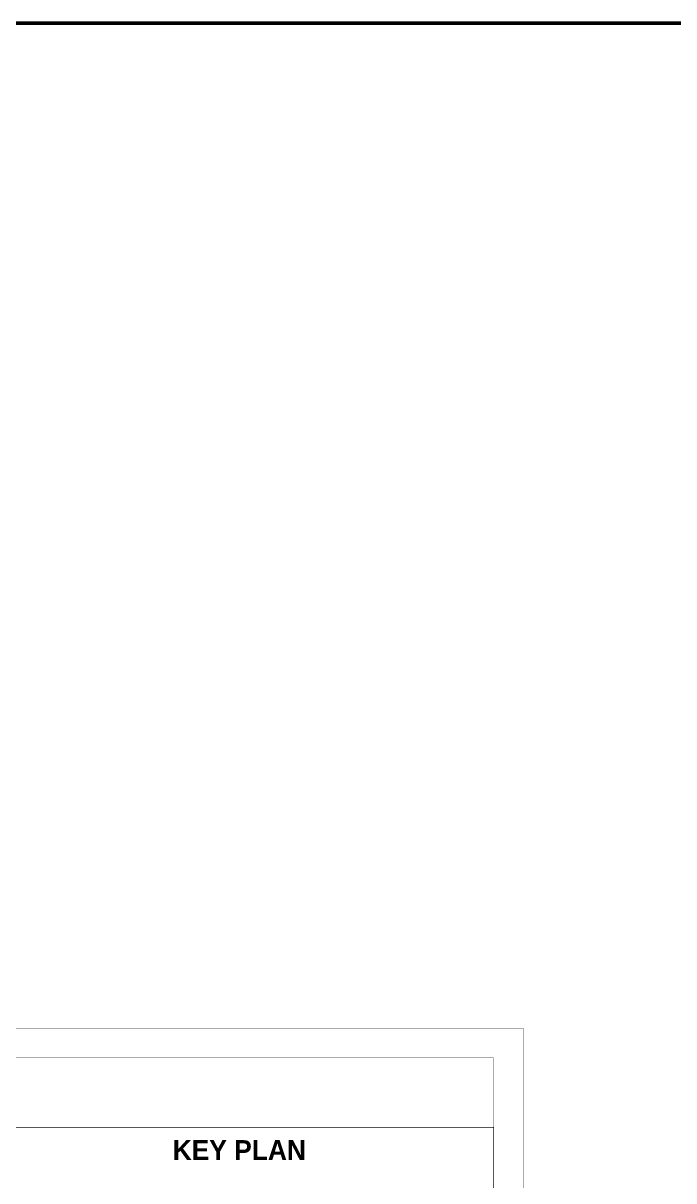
# Model space of a CAD drawing. Header units: millimetres. Extents: x 1112055 to 3390982, y -148532 to 766891.
# Drawn here: x 2833633 to 2847939, y 372833 to 398271 of the extents above; entities that cross this region are included whole.
import ezdxf

# ---------------------------------------------------------------- set-up
doc = ezdxf.new("R2010")
doc.units = ezdxf.units.MM
doc.layers.add('B TITLE BLOCK', color=250, linetype='Continuous', lineweight=0)
doc.styles.add('adani bold', font='')
doc.styles.get('adani bold').set_extended_font_data('Adani Bold', bold=True)

# ---------------------------------------------------------------- blocks, each defined once
blk = doc.blocks.new('A$C11c4a682')
at = {"layer": 'B TITLE BLOCK', "color": 250, "lineweight": 0, "const_width": 5.55}
blk.add_lwpolyline([(0, 4384.4), (6657.5, 4384.4), (6657.5, 0), (0, 0)], close=True, dxfattribs=at)
at = {"layer": 'B TITLE BLOCK', "color": 250, "lineweight": 0, "style": 'adani bold'}
blk.add_text('KEY PLAN', height=157.68, dxfattribs=at).set_placement((4091.3, 4125.5))

msp = doc.modelspace()

# ---------------------------------------------------------------- linework, layer by layer
at = {"color": 3, "lineweight": 50}
msp.add_lwpolyline([(2725410.3, 398271.2), (3390982, 398271.2), (3390982, 186588.4), (2725410.3, 186588.4)], close=True, dxfattribs=at)
at = {"layer": 'B TITLE BLOCK', "color": 1, "const_width": 8.39}
msp.add_lwpolyline([(2747079.1, 376187.5), (2844627.4, 376187.5), (2844627.4, 208514.6), (2747079.1, 208514.6)], close=True, dxfattribs=at)
at = {"layer": 'B TITLE BLOCK', "color": 250, "lineweight": 0, "const_width": 8.39}
msp.add_lwpolyline([(2747731.8, 375534.8), (2843974.7, 375534.8), (2843974.7, 209167.3), (2747731.8, 209167.3)], close=True, dxfattribs=at)

# ---------------------------------------------------------------- block references
at = {"lineweight": 0, "xscale": 2.749167295106109, "yscale": 2.749167295106109, "zscale": 2.749167295106109}
msp.add_blockref('A$C11c4a682', (2825672.1, 361952.5), dxfattribs=at)

doc.saveas('drawing.dxf')
